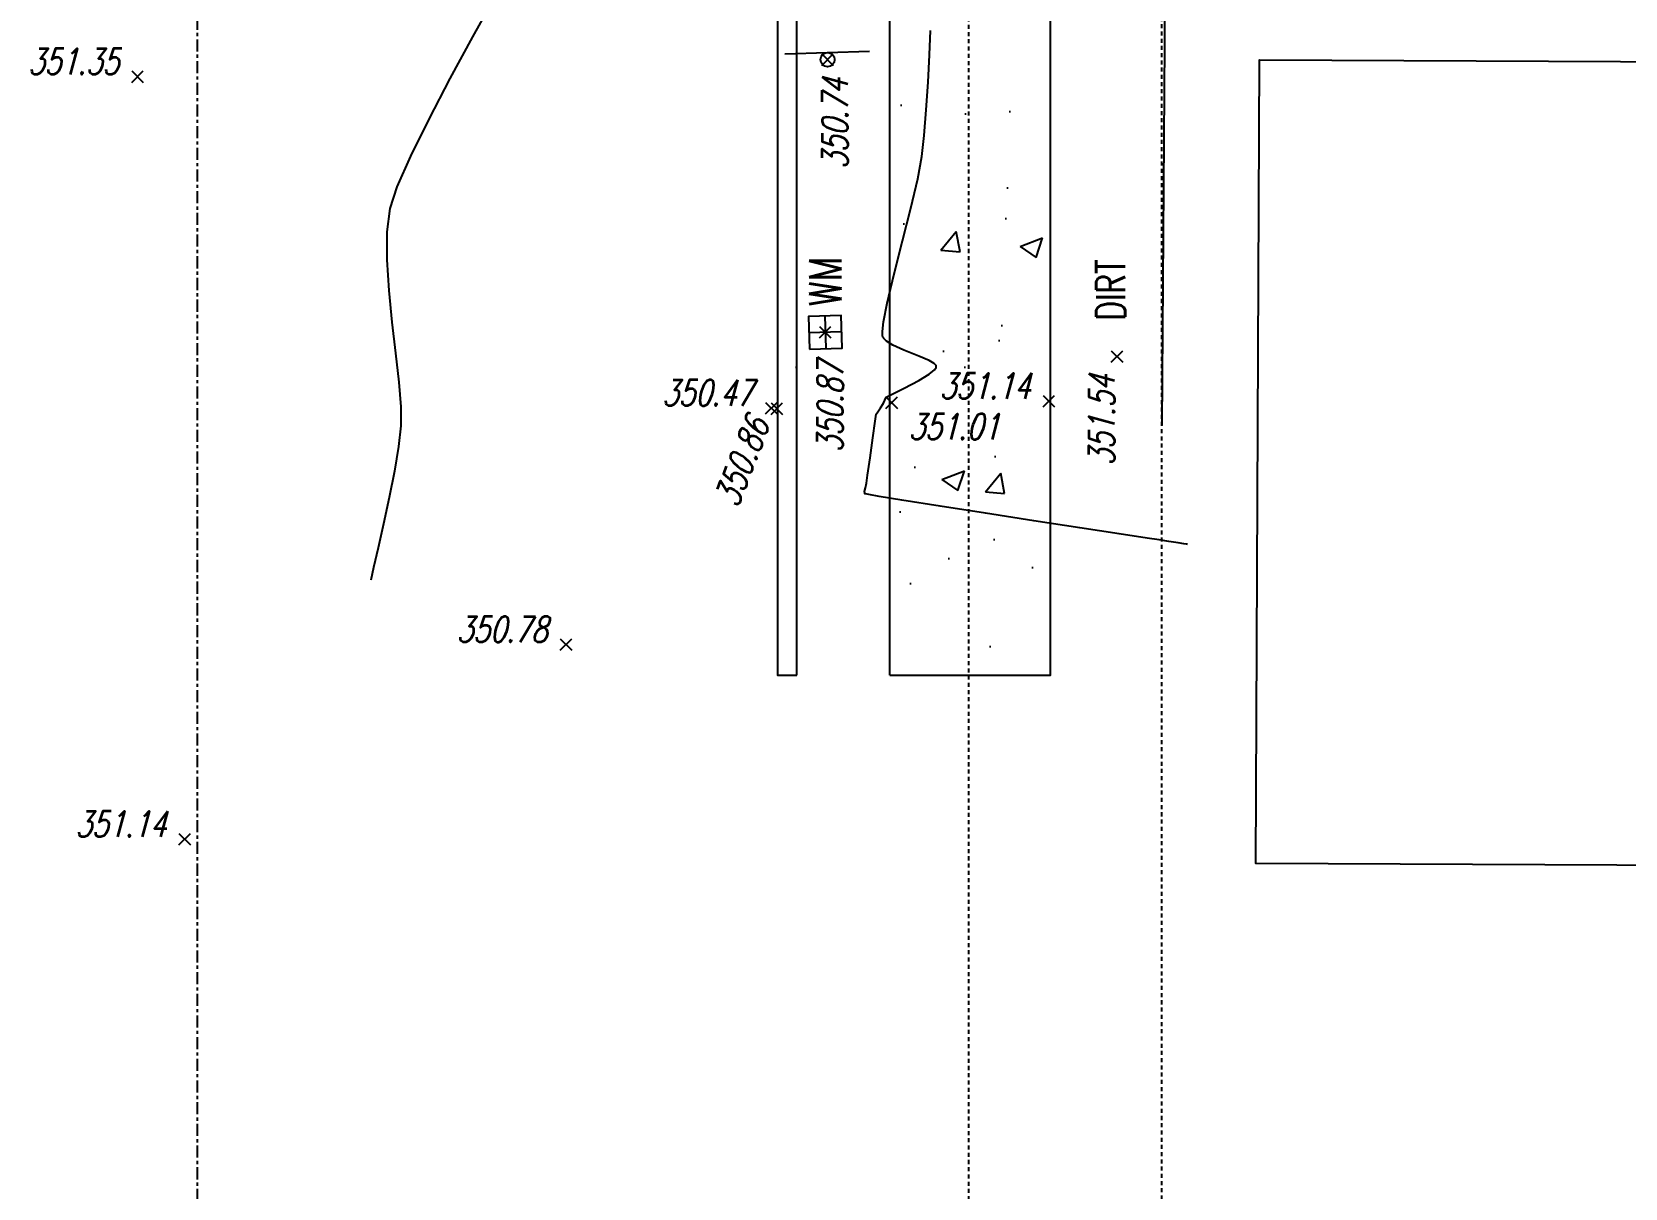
# Model space of a CAD drawing. Header units: feet. Extents: x 5005 to 5347, y 4757 to 5218.
# Drawn here: x 5006.73 to 5056.3, y 4925.29 to 4961.27 of the extents above; entities that cross this region are included whole.
import ezdxf

# ---------------------------------------------------------------- set-up
doc = ezdxf.new("R2010")
doc.units = ezdxf.units.FT
doc.header["$LTSCALE"] = 0.5
doc.header["$MEASUREMENT"] = 0
doc.linetypes.add('CENTER2', pattern=[1.125, 0.75, -0.125, 0.125, -0.125])
doc.linetypes.add('DASHED2', pattern=[0.375, 0.25, -0.125])
for name, color, linetype in [('BUILDING', 20, 'Continuous'), ('CL', 4, 'CENTER2'), ('CONTOUR MNR', 252, 'Continuous'), ('EG', 7, 'Continuous'), ('ELEV', 1, 'Continuous'), ('FENCE-WOOD', 4, 'FENCELINE2'), ('HATCH', 252, 'Continuous'), ('POINTS-TOPO DISPLAY', 183, 'Continuous'), ('REC-MAP 14336', 7, 'Continuous'), ('RIGHT-OF-WAY', 7, 'DASHED2'), ('TC', 6, 'Continuous'), ('TOPO', 2, 'Continuous'), ('TOPO LABELS', 2, 'Continuous'), ('TOPO-DATE', 7, 'Continuous')]:
    doc.layers.add(name, color=color, linetype=linetype)
doc.layers.add('Tie line', color=5, linetype='DASHED2', plot=False)
doc.styles.add('SIMPL_010', font='simplex.shx', dxfattribs={"width": 0.75, "oblique": 15, "height": 1})
doc.styles.add('SIMPLEX', font='simplex.shx', dxfattribs={"width": 0.75, "oblique": 15, "height": 0.08})
doc.linetypes.add('FENCELINE2', pattern='A,0.25,-0.1,[132,ltypeshp.shx,S=0.1,R=0,X=-0.1,Y=0],-0.1,1', length=1.45)

# ---------------------------------------------------------------- blocks, each defined once
blk = doc.blocks.new('CR 14336')
at = {"layer": 'CL'}
blk.add_line((544.169, 1936.631), (544.169, 1537.198), dxfattribs=at)
at = {"layer": 'RIGHT-OF-WAY'}
blk.add_line((574.169, 1742.252), (574.169, 1567.218), dxfattribs=at)
at = {"layer": 'Tie line'}
blk.add_line((568.169, 1742.233), (568.169, 1692.223), dxfattribs=at)
blk = doc.blocks.new('WM')
at = {"linetype": 'Continuous'}
blk.add_lwpolyline([(-0.0285, -0.0285), (0.0285, -0.0285), (0.0285, 0.0285), (-0.0285, 0.0285)], close=True, dxfattribs=at)
for points in [[(0, 0.0285), (0, -0.0285)], [(0.0285, 0), (-0.0285, 0)]]:
    blk.add_lwpolyline(points, dxfattribs=at)
blk = doc.blocks.new('SIGN')
blk.add_line((-18, 3), (18, 3))
blk.add_circle((0, 0), 3)
blk = doc.blocks.new('*U236')
at = {"color": 0, "linetype": 'ByBlock', "lineweight": -2, "transparency": 16777216}
for p, q in [((-0.71, -0.71), (0.71, 0.71)), ((-0.71, 0.71), (0.71, -0.71))]:
    blk.add_line(p, q, dxfattribs=at)
blk = doc.blocks.new('*U623', base_point=(5038.374, 4949.785, 351.136))
at = {"layer": 'TOPO-DATE', "color": 183, "linetype": 'ByBlock', "insert": (5037.801, 4949.858, 351.136), "char_height": 0.8, "attachment_point": 9, "rotation": 0.0227, "style": 'SIMPLEX'}
blk.add_mtext('351.14', dxfattribs=at)
blk = doc.blocks.new('*U624', base_point=(5038.374, 4949.785, 351.136))
at = {"layer": 'ELEV', "linetype": 'ByBlock', "lineweight": -2}
blk.add_blockref('*U623', (5038.374, 4949.785, 351.136), dxfattribs=at)
blk = doc.blocks.new('*U625', base_point=(5038.374, 4949.785, 351.136))
at = {"layer": 'ELEV', "linetype": 'ByBlock', "lineweight": -2}
blk.add_blockref('*U624', (5038.374, 4949.785, 351.136), dxfattribs=at)
at = {"layer": 'TOPO-DATE', "color": 183, "linetype": 'ByBlock', "lineweight": -2, "xscale": 0.25, "yscale": 0.25, "zscale": 0.25}
blk.add_blockref('*U236', (5038.374, 4949.785, 351.136), dxfattribs=at)
blk = doc.blocks.new('*U629', base_point=(5033.481, 4949.734, 351.011))
at = {"layer": 'TOPO-DATE', "color": 183, "linetype": 'ByBlock', "insert": (5034.009, 4949.389, 351.011), "char_height": 0.8, "attachment_point": 1, "style": 'SIMPLEX'}
blk.add_mtext('351.01', dxfattribs=at)
blk = doc.blocks.new('*U630', base_point=(5033.481, 4949.734, 351.011))
at = {"layer": 'ELEV', "linetype": 'ByBlock', "lineweight": -2}
blk.add_blockref('*U629', (5033.481, 4949.734, 351.011), dxfattribs=at)
blk = doc.blocks.new('*U631', base_point=(5033.481, 4949.734, 351.011))
at = {"layer": 'ELEV', "linetype": 'ByBlock', "lineweight": -2}
blk.add_blockref('*U630', (5033.481, 4949.734, 351.011), dxfattribs=at)
at = {"layer": 'TOPO-DATE', "color": 183, "linetype": 'ByBlock', "lineweight": -2, "xscale": 0.25, "yscale": 0.25, "zscale": 0.25}
blk.add_blockref('*U236', (5033.481, 4949.734, 351.011), dxfattribs=at)
blk = doc.blocks.new('*U632', base_point=(5029.911, 4949.549, 350.856))
at = {"layer": 'TOPO-DATE', "color": 183, "linetype": 'ByBlock', "insert": (5029.703, 4949.07, 350.856), "char_height": 0.8, "attachment_point": 9, "rotation": 68.8121, "style": 'SIMPLEX'}
blk.add_mtext('350.86', dxfattribs=at)
blk = doc.blocks.new('*U633', base_point=(5029.911, 4949.549, 350.856))
at = {"layer": 'ELEV', "linetype": 'ByBlock', "lineweight": -2}
blk.add_blockref('*U632', (5029.911, 4949.549, 350.856), dxfattribs=at)
blk = doc.blocks.new('*U634', base_point=(5029.911, 4949.549, 350.856))
at = {"layer": 'ELEV', "linetype": 'ByBlock', "lineweight": -2}
blk.add_blockref('*U633', (5029.911, 4949.549, 350.856), dxfattribs=at)
at = {"layer": 'TOPO-DATE', "color": 183, "linetype": 'ByBlock', "lineweight": -2, "xscale": 0.25, "yscale": 0.25, "zscale": 0.25}
blk.add_blockref('*U236', (5029.911, 4949.549, 350.856), dxfattribs=at)
blk = doc.blocks.new('*U635', base_point=(5029.739, 4949.567, 350.466))
at = {"layer": 'TOPO-DATE', "color": 183, "linetype": 'ByBlock', "insert": (5029.166, 4949.641, 350.466), "char_height": 0.8, "attachment_point": 9, "style": 'SIMPLEX'}
blk.add_mtext('350.47', dxfattribs=at)
blk = doc.blocks.new('*U636', base_point=(5029.739, 4949.567, 350.466))
at = {"layer": 'ELEV', "linetype": 'ByBlock', "lineweight": -2}
blk.add_blockref('*U635', (5029.739, 4949.567, 350.466), dxfattribs=at)
blk = doc.blocks.new('*U637', base_point=(5029.739, 4949.567, 350.466))
at = {"layer": 'ELEV', "linetype": 'ByBlock', "lineweight": -2}
blk.add_blockref('*U636', (5029.739, 4949.567, 350.466), dxfattribs=at)
at = {"layer": 'TOPO-DATE', "color": 183, "linetype": 'ByBlock', "lineweight": -2, "xscale": 0.25, "yscale": 0.25, "zscale": 0.25}
blk.add_blockref('*U236', (5029.739, 4949.567, 350.466), dxfattribs=at)
blk = doc.blocks.new('*U638', base_point=(5031.416, 4951.926, 350.866))
at = {"layer": 'TOPO-DATE', "color": 183, "linetype": 'ByBlock', "insert": (5031.97, 4951.009, 350.866), "char_height": 0.8, "attachment_point": 9, "rotation": 89.8308, "style": 'SIMPLEX'}
blk.add_mtext('350.87', dxfattribs=at)
blk = doc.blocks.new('*U639', base_point=(5031.416, 4951.926, 350.866))
at = {"layer": 'ELEV', "linetype": 'ByBlock', "lineweight": -2}
blk.add_blockref('*U638', (5031.416, 4951.926, 350.866), dxfattribs=at)
blk = doc.blocks.new('*U640', base_point=(5031.416, 4951.926, 350.866))
at = {"layer": 'ELEV', "linetype": 'ByBlock', "lineweight": -2}
blk.add_blockref('*U639', (5031.416, 4951.926, 350.866), dxfattribs=at)
at = {"layer": 'TOPO-DATE', "color": 183, "linetype": 'ByBlock', "lineweight": -2, "xscale": 0.25, "yscale": 0.25, "zscale": 0.25}
blk.add_blockref('*U236', (5031.416, 4951.926, 350.866), dxfattribs=at)
blk = doc.blocks.new('*U641', base_point=(5031.486, 4960.409, 350.737))
at = {"layer": 'TOPO-DATE', "color": 183, "linetype": 'ByBlock', "insert": (5032.115, 4959.836, 350.737), "char_height": 0.8, "attachment_point": 9, "rotation": 90, "style": 'SIMPLEX'}
blk.add_mtext('350.74', dxfattribs=at)
blk = doc.blocks.new('*U642', base_point=(5031.486, 4960.409, 350.737))
at = {"layer": 'ELEV', "linetype": 'ByBlock', "lineweight": -2}
blk.add_blockref('*U641', (5031.486, 4960.409, 350.737), dxfattribs=at)
blk = doc.blocks.new('*U643', base_point=(5031.486, 4960.409, 350.737))
at = {"layer": 'ELEV', "linetype": 'ByBlock', "lineweight": -2}
blk.add_blockref('*U642', (5031.486, 4960.409, 350.737), dxfattribs=at)
at = {"layer": 'TOPO-DATE', "color": 183, "linetype": 'ByBlock', "lineweight": -2, "xscale": 0.25, "yscale": 0.25, "zscale": 0.25}
blk.add_blockref('*U236', (5031.486, 4960.409, 350.737), dxfattribs=at)
blk = doc.blocks.new('*U794', base_point=(5011.485, 4936.148, 351.144))
at = {"layer": 'TOPO-DATE', "color": 183, "linetype": 'ByBlock', "insert": (5010.912, 4936.221, 351.144), "char_height": 0.8, "attachment_point": 9, "style": 'SIMPLEX'}
blk.add_mtext('351.14', dxfattribs=at)
blk = doc.blocks.new('*U795', base_point=(5011.485, 4936.148, 351.144))
at = {"layer": 'ELEV', "linetype": 'ByBlock', "lineweight": -2}
blk.add_blockref('*U794', (5011.485, 4936.148, 351.144), dxfattribs=at)
blk = doc.blocks.new('*U796', base_point=(5011.485, 4936.148, 351.144))
at = {"layer": 'ELEV', "linetype": 'ByBlock', "lineweight": -2}
blk.add_blockref('*U795', (5011.485, 4936.148, 351.144), dxfattribs=at)
at = {"layer": 'TOPO-DATE', "color": 183, "linetype": 'ByBlock', "lineweight": -2, "xscale": 0.25, "yscale": 0.25, "zscale": 0.25}
blk.add_blockref('*U236', (5011.485, 4936.148, 351.144), dxfattribs=at)
blk = doc.blocks.new('*U797', base_point=(5010.013, 4959.879, 351.353))
at = {"layer": 'TOPO-DATE', "color": 183, "linetype": 'ByBlock', "insert": (5009.44, 4959.952, 351.353), "char_height": 0.8, "attachment_point": 9, "style": 'SIMPLEX'}
blk.add_mtext('351.35', dxfattribs=at)
blk = doc.blocks.new('*U798', base_point=(5010.013, 4959.879, 351.353))
at = {"layer": 'ELEV', "linetype": 'ByBlock', "lineweight": -2}
blk.add_blockref('*U797', (5010.013, 4959.879, 351.353), dxfattribs=at)
blk = doc.blocks.new('*U799', base_point=(5010.013, 4959.879, 351.353))
at = {"layer": 'ELEV', "linetype": 'ByBlock', "lineweight": -2}
blk.add_blockref('*U798', (5010.013, 4959.879, 351.353), dxfattribs=at)
at = {"layer": 'TOPO-DATE', "color": 183, "linetype": 'ByBlock', "lineweight": -2, "xscale": 0.25, "yscale": 0.25, "zscale": 0.25}
blk.add_blockref('*U236', (5010.013, 4959.879, 351.353), dxfattribs=at)
blk = doc.blocks.new('*U824', base_point=(5023.349, 4942.207, 350.779))
at = {"layer": 'TOPO-DATE', "color": 183, "linetype": 'ByBlock', "insert": (5022.776, 4942.28, 350.779), "char_height": 0.8, "attachment_point": 9, "style": 'SIMPLEX'}
blk.add_mtext('350.78', dxfattribs=at)
blk = doc.blocks.new('*U825', base_point=(5023.349, 4942.207, 350.779))
at = {"layer": 'ELEV', "linetype": 'ByBlock', "lineweight": -2}
blk.add_blockref('*U824', (5023.349, 4942.207, 350.779), dxfattribs=at)
blk = doc.blocks.new('*U826', base_point=(5023.349, 4942.207, 350.779))
at = {"layer": 'ELEV', "linetype": 'ByBlock', "lineweight": -2}
blk.add_blockref('*U825', (5023.349, 4942.207, 350.779), dxfattribs=at)
at = {"layer": 'TOPO-DATE', "color": 183, "linetype": 'ByBlock', "lineweight": -2, "xscale": 0.25, "yscale": 0.25, "zscale": 0.25}
blk.add_blockref('*U236', (5023.349, 4942.207, 350.779), dxfattribs=at)
blk = doc.blocks.new('*U827', base_point=(5040.494, 4951.175, 351.544))
at = {"layer": 'TOPO-DATE', "color": 183, "linetype": 'ByBlock', "insert": (5040.42, 4950.602, 351.544), "char_height": 0.8, "attachment_point": 9, "rotation": 89.8952, "style": 'SIMPLEX'}
blk.add_mtext('351.54', dxfattribs=at)
blk = doc.blocks.new('*U828', base_point=(5040.494, 4951.175, 351.544))
at = {"layer": 'ELEV', "linetype": 'ByBlock', "lineweight": -2}
blk.add_blockref('*U827', (5040.494, 4951.175, 351.544), dxfattribs=at)
blk = doc.blocks.new('*U829', base_point=(5040.494, 4951.175, 351.544))
at = {"layer": 'ELEV', "linetype": 'ByBlock', "lineweight": -2}
blk.add_blockref('*U828', (5040.494, 4951.175, 351.544), dxfattribs=at)
at = {"layer": 'TOPO-DATE', "color": 183, "linetype": 'ByBlock', "lineweight": -2, "xscale": 0.25, "yscale": 0.25, "zscale": 0.25}
blk.add_blockref('*U236', (5040.494, 4951.175, 351.544), dxfattribs=at)
blk = doc.blocks.new('*U893')
at = {"layer": 'CONTOUR MNR', "color": 252, "linetype": 'Continuous', "lineweight": -3, "elevation": 351}
for points in [[(5042.685, 4945.324), (5042.657, 4945.329), (5042.571, 4945.342), (5042.392, 4945.37), (5042.111, 4945.414), (5041.805, 4945.462), (5041.431, 4945.52), (5040.559, 4945.653), (5039.336, 4945.84), (5037.903, 4946.06), (5036.406, 4946.291), (5034.988, 4946.512), (5033.794, 4946.701), (5033.095, 4946.815), (5032.77, 4946.872), (5032.666, 4946.893), (5032.65, 4946.898), (5032.642, 4946.917), (5032.641, 4946.975), (5032.664, 4947.088), (5032.696, 4947.226), (5032.733, 4947.483), (5032.808, 4948.019), (5032.896, 4948.643), (5032.969, 4949.16), (5033, 4949.377), (5033.047, 4949.448), (5033.133, 4949.576), (5033.227, 4949.721), (5033.266, 4949.815), (5033.308, 4949.904), (5033.478, 4949.989), (5033.868, 4950.181), (5034.328, 4950.426), (5034.648, 4950.625), (5034.81, 4950.758), (5034.863, 4950.832), (5034.869, 4950.864), (5034.862, 4950.893), (5034.808, 4950.954), (5034.648, 4951.05), (5034.331, 4951.185), (5033.865, 4951.367), (5033.52, 4951.524), (5033.323, 4951.648), (5033.237, 4951.734), (5033.21, 4951.777), (5033.199, 4951.818), (5033.196, 4951.948), (5033.233, 4952.253), (5033.347, 4952.829), (5033.563, 4953.742), (5033.82, 4954.766), (5034.078, 4955.79), (5034.292, 4956.705), (5034.422, 4957.4), (5034.493, 4958.048), (5034.559, 4958.843), (5034.615, 4959.705), (5034.659, 4960.557), (5034.687, 4961.318)], [(5021.135, 4962.376), (5020.439, 4961.123), (5019.736, 4959.822), (5019.076, 4958.556), (5018.51, 4957.406), (5018.089, 4956.452), (5017.864, 4955.775), (5017.776, 4955.049), (5017.775, 4954.182), (5017.836, 4953.228), (5017.934, 4952.239), (5018.046, 4951.27), (5018.146, 4950.373), (5018.211, 4949.602), (5018.215, 4949.011), (5018.14, 4948.372), (5018.01, 4947.606), (5017.846, 4946.779), (5017.668, 4945.96), (5017.5, 4945.213), (5017.361, 4944.606), (5017.275, 4944.206)]]:
    blk.add_lwpolyline(points, dxfattribs=at)

msp = doc.modelspace()

# ---------------------------------------------------------------- block references
at = {"layer": 'REC-MAP 14336'}
msp.add_blockref('CR 14336', (4467.708, 3224.209), dxfattribs=at)

# ---------------------------------------------------------------- next in the draw order: hatches: boundary and pattern name
at = {"layer": 'HATCH'}
h = msp.add_hatch(dxfattribs=at)
h.set_pattern_fill('AR-CONC', color=256)
h.set_pattern_definition([(50, (0, 0), (7.172602, -0.6275213), [0.75, -8.25]), (355, (0, 0), (-1.387513, 7.521921), [0.6, -6.6]), (100.45144, (0.598, -0.052), (5.7850885, 6.8944), [0.637402, -7.011421]), (46.1842, (0, 2), (10.672413, -1.655193), [1.125, -12.375]), (96.63564, (0.889, 1.862), (9.34662, 9.741186), [0.956103, -10.517138]), (351.18416, (0, 2), (9.34662, 9.741186), [0.9, -9.9]), (21, (1, 1.5), (5.9690705, -4.026189), [0.75, -8.25]), (326, (1, 1.5), (2.433153, 7.2515005), [0.6, -6.6]), (71.45144, (1.4974, 1.1645), (8.402224, 3.2253115), [0.637402, -7.011421]), (37.5, (0, 0), (0.12159855, 3.3289385), [0, -6.52, 0, -6.7, 0, -6.625]), (7.5, (0, 0), (2.6306954, 3.9441171), [0, -3.82, 0, -6.37, 0, -2.525]), (327.5, (-2.23, 0), (5.3382244, -0.2255487), [0, -2.5, 0, -7.8, 0, -10.35]), (317.5, (-3.23, 0), (5.8318617, 1.0010498), [0, -3.25, 0, -5.18, 0, -7.35])])
h.paths.add_polyline_path([(5038.427, 4966.915, -0.506926), (5038.427, 4967.117), (5038.056, 4967.698), (5038.265, 4967.787), (5038.353, 4967.423), (5041.864, 4967.423), (5041.877, 4967.423), (5041.877, 5016.364), (5038.369, 5016.403), (5038.239, 4995.405, -0.994915), (5038.489, 4995.404, -0.473397), (5038.339, 4995.281), (5038.153, 4994.617), (5037.948, 4994.713), (5038.339, 4995.281, -0.360284), (5038.239, 4995.405), (5038.153, 4995.279), (5038.369, 5016.403), (5041.877, 5016.364), (5041.877, 5016.745), (5038.427, 5016.743), (5038.427, 5026.552), (5030.527, 5026.552), (5030.527, 5021.665), (5035.505, 5017.085, -0.757892), (5036.373, 5016.644, -0.086255), (5036.403, 5016.473, -0.750841), (5035.47, 5016.202), (5033.427, 5014.906), (5033.427, 4994.385), (5030.527, 4992.978), (5030.527, 4970.706), (5035.541, 4966.726, -0.710387), (5036.443, 4966.411, -1), (5035.432, 4966.411, -0.169326), (5035.541, 4966.726), (5030.527, 4970.706), (5030.527, 4969.003), (5033.427, 4966.378), (5033.427, 4941.254), (5038.427, 4941.254)])
h.paths.add_polyline_path([(5030.527, 4969.003), (5030.527, 4966.391), (5033.427, 4966.378)], flags=17)
h.paths.add_polyline_path([(5033.427, 4994.385), (5030.527, 4994.385), (5030.527, 4992.978)], flags=17)
h.paths.add_polyline_path([(5035.391, 5016.473, -0.049129), (5035.401, 5016.572, -0.086255), (5035.372, 5016.742, -0.188128), (5035.505, 5017.085), (5030.527, 5021.665), (5030.527, 5017.705), (5033.427, 5017.705), (5033.427, 5014.906), (5035.47, 5016.202, -0.142308)], flags=17)
h.paths.add_polyline_path([(5030.527, 5029.219), (5030.527, 5026.552), (5038.427, 5026.552)])
h.paths.add_polyline_path([(5038.427, 5066.025), (5030.527, 5066.025), (5030.527, 5029.219), (5038.427, 5026.552)])
h.paths.add_polyline_path([(5030.527, 4941.254), (5030.527, 5066.025), (5029.927, 5066.025), (5029.927, 4941.254)])
h.paths.add_polyline_path([(5033.462, 4969.311), (5036.387, 4969.319), (5036.383, 4970.669), (5033.458, 4970.661)], flags=24)
h.paths.add_polyline_path([(5033.271, 4991.652), (5036.196, 4991.66), (5036.192, 4993.01), (5033.267, 4993.002)], flags=24)

# ---------------------------------------------------------------- next in the draw order: linework, layer by layer
at = {"layer": 'BUILDING'}
msp.add_lwpolyline([(5118.967, 4935.056), (5044.813, 4935.394), (5044.927, 4960.401), (5119.081, 4960.063)], dxfattribs=at)
at = {"layer": 'CONTOUR MNR', "linetype": 'ByBlock', "lineweight": -2, "elevation": 351, "flags": 128}
msp.add_lwpolyline([(5021.135, 4962.376), (5020.439, 4961.123), (5019.736, 4959.822), (5019.076, 4958.556), (5018.51, 4957.406), (5018.089, 4956.452), (5017.864, 4955.775), (5017.776, 4955.049), (5017.775, 4954.182), (5017.836, 4953.228), (5017.934, 4952.239), (5018.046, 4951.27), (5018.146, 4950.373), (5018.211, 4949.602), (5018.215, 4949.011), (5018.14, 4948.372), (5018.01, 4947.606), (5017.846, 4946.779), (5017.668, 4945.96), (5017.5, 4945.213), (5017.361, 4944.606), (5017.275, 4944.206)], dxfattribs=at)
at = {"layer": 'FENCE-WOOD'}
msp.add_line((5042.007, 4966.552), (5041.885, 4949.022), dxfattribs=at)
at = {"layer": 'TC'}
msp.add_lwpolyline([(5030.527, 4941.254), (5030.527, 5066.025), (5029.927, 5066.025), (5029.927, 4941.254)], close=True, dxfattribs=at)
at = {"layer": 'TOPO'}
msp.add_line((5033.427, 4941.254), (5033.427, 4966.38), dxfattribs=at)
msp.add_lwpolyline([(5033.427, 4941.254), (5038.427, 4941.254), (5038.427, 4967.423), (5041.864, 4967.423)], dxfattribs=at)

# ---------------------------------------------------------------- next in the draw order: block references
at = {"layer": 'POINTS-TOPO DISPLAY'}
for name, p in [('*U799', (5010.013, 4959.879, 351.353)), ('*U643', (5031.486, 4960.409, 350.737)), ('*U640', (5031.416, 4951.926, 350.866)), ('*U829', (5040.494, 4951.175, 351.544)), ('*U625', (5038.374, 4949.785, 351.136)), ('*U637', (5029.739, 4949.567, 350.466)), ('*U634', (5029.911, 4949.549, 350.856)), ('*U631', (5033.481, 4949.734, 351.011)), ('*U826', (5023.349, 4942.207, 350.779)), ('*U796', (5011.485, 4936.148, 351.144))]:
    msp.add_blockref(name, p, dxfattribs=at)
at = {"layer": 'TOPO'}
for name, p, xscale, yscale, zscale, rotation in [('SIGN', (5031.486, 4960.409), 0.07328594815120415, 0.07328594815120415, 0.07328594815120415, 1.891519008849281), ('WM', (5031.416, 4951.926), 17.84472002929753, 17.84472002929753, 17.84472002929753, 1.891519008830667)]:
    msp.add_blockref(name, p, dxfattribs=dict(at, xscale=xscale, yscale=yscale, zscale=zscale, rotation=rotation))

# ---------------------------------------------------------------- next in the draw order: texts
at = {"layer": 'TOPO LABELS', "attachment_point": 1, "rotation": 90, "style": 'SIMPL_010', "bg_fill": 3, "box_fill_scale": 1.05, "bg_fill_color": 256, "bg_fill_transparency": 0}
for s, width, heights, insert, char_height in [('\\A1;\\pxqc;{\\Q0;DIRT}', 2.46637, [1.027], (5039.85, 4952.012), 0.9), ('\\A1;\\pxqc;{\\Q0;WM}', 1.605, [0.953], (5030.92, 4952.707), 1)]:
    msp.add_mtext_dynamic_manual_height_columns(s, width=width, gutter_width=6.209, heights=heights, dxfattribs=dict(at, insert=insert, char_height=char_height))

# ---------------------------------------------------------------- next in the draw order: linework, layer by layer
at = {"layer": 'CONTOUR MNR', "linetype": 'ByBlock', "lineweight": -2, "elevation": 351, "flags": 128}
msp.add_lwpolyline([(5042.685, 4945.324), (5042.657, 4945.329), (5042.571, 4945.342), (5042.392, 4945.37), (5042.111, 4945.414), (5041.805, 4945.462), (5041.431, 4945.52), (5040.559, 4945.653), (5039.336, 4945.84), (5037.903, 4946.06), (5036.406, 4946.291), (5034.988, 4946.512), (5033.794, 4946.701), (5033.095, 4946.815), (5032.77, 4946.872), (5032.666, 4946.893), (5032.65, 4946.898), (5032.642, 4946.917), (5032.641, 4946.975), (5032.664, 4947.088), (5032.696, 4947.226), (5032.733, 4947.483), (5032.808, 4948.019), (5032.896, 4948.643), (5032.969, 4949.16), (5033, 4949.377), (5033.047, 4949.448), (5033.133, 4949.576), (5033.227, 4949.721), (5033.266, 4949.815), (5033.308, 4949.904), (5033.478, 4949.989), (5033.868, 4950.181), (5034.328, 4950.426), (5034.648, 4950.625), (5034.81, 4950.758), (5034.863, 4950.832), (5034.869, 4950.864), (5034.862, 4950.893), (5034.808, 4950.954), (5034.648, 4951.05), (5034.331, 4951.185), (5033.865, 4951.367), (5033.52, 4951.524), (5033.323, 4951.648), (5033.237, 4951.734), (5033.21, 4951.777), (5033.199, 4951.818), (5033.196, 4951.948), (5033.233, 4952.253), (5033.347, 4952.829), (5033.563, 4953.742), (5033.82, 4954.766), (5034.078, 4955.79), (5034.292, 4956.705), (5034.422, 4957.4), (5034.493, 4958.048), (5034.559, 4958.843), (5034.615, 4959.705), (5034.659, 4960.557), (5034.687, 4961.318)], dxfattribs=at)

# ---------------------------------------------------------------- next in the draw order: block references
at = {"layer": 'EG', "color": 7, "linetype": 'Continuous', "lineweight": -3}
msp.add_blockref('*U893', (0, 0), dxfattribs=at)

doc.saveas('drawing.dxf')
